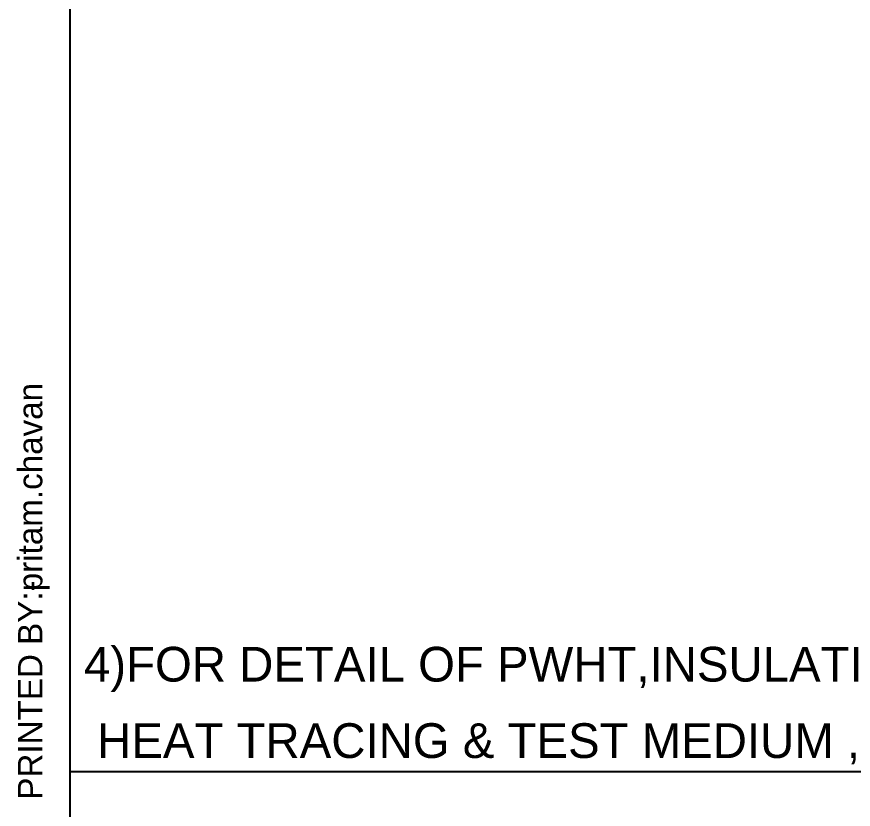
# Model space of a CAD drawing. Extents: x 0 to 420, y 0 to 297.
# Drawn here: x 16.2 to 76.4, y 54.3 to 111.4 of the extents above; entities that cross this region are included whole.
import ezdxf

# ---------------------------------------------------------------- set-up
doc = ezdxf.new("R2010")
doc.units = 0
doc.styles.add('HTX1', font='O8116901', dxfattribs={"width": 1.02})

msp = doc.modelspace()

# ---------------------------------------------------------------- linework, layer by layer
at = {"layer": 'GT_1', "flags": 128}
for points in [[(20, 7), (20, 277.2)], [(415, 57), (20, 57)]]:
    msp.add_lwpolyline(points, dxfattribs=at)

# ---------------------------------------------------------------- texts
at = {"layer": 'GT_1', "style": 'HTX1', "width": 1.02}
for s, p in [('pritam.chavan', (18, 70)), ('PRINTED BY:-', (18, 55))]:
    msp.add_text(s, height=1.75, rotation=90, dxfattribs=at).set_placement(p)
for s, p in [('4)FOR DETAIL OF PWHT,INSULATION,PAINTING,', (21, 63.5)), (' HEAT TRACING & TEST MEDIUM ,REFER PIPING MATERIAL SPECIFICATION DOC.NO.', (21, 58))]:
    msp.add_text(s, height=2.5, dxfattribs=at).set_placement(p)

doc.saveas('drawing.dxf')
